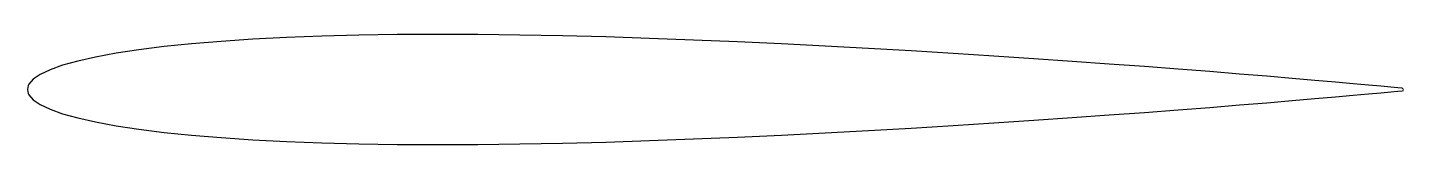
# Model space of a CAD drawing. Extents: x 0 to 3, y -0.12 to 0.12.
import ezdxf

# ---------------------------------------------------------------- set-up
doc = ezdxf.new("R2010")
doc.units = 0

msp = doc.modelspace()

# ---------------------------------------------------------------- linework, layer by layer
at = {"linetype": 'CONTINUOUS'}
msp.add_polyline3d([(3, 0, 0), (2.9969, 0.0028, 0), (2.9877, 0.0037, 0), (2.9723, 0.0051, 0), (2.9509, 0.0071, 0), (2.9236, 0.0096, 0), (2.8904, 0.0125, 0), (2.8515, 0.016, 0), (2.807, 0.0199, 0), (2.7571, 0.0242, 0), (2.7021, 0.0288, 0), (2.6422, 0.0337, 0), (2.5775, 0.0389, 0), (2.5085, 0.0443, 0), (2.4352, 0.0498, 0), (2.3582, 0.0555, 0), (2.2776, 0.0613, 0), (2.1938, 0.0671, 0), (2.1072, 0.0728, 0), (2.018, 0.0785, 0), (1.9268, 0.084, 0), (1.8338, 0.0894, 0), (1.7394, 0.0945, 0), (1.644, 0.0993, 0), (1.5481, 0.1038, 0), (1.4519, 0.1078, 0), (1.356, 0.1114, 0), (1.2606, 0.1144, 0), (1.1662, 0.1169, 0), (1.0732, 0.1186, 0), (0.982, 0.1197, 0), (0.8928, 0.12, 0), (0.8062, 0.1196, 0), (0.7224, 0.1183, 0), (0.6418, 0.1162, 0), (0.5648, 0.1133, 0), (0.4915, 0.1095, 0), (0.4225, 0.1049, 0), (0.3578, 0.0996, 0), (0.2979, 0.0934, 0), (0.2429, 0.0865, 0), (0.193, 0.079, 0), (0.1485, 0.0708, 0), (0.1096, 0.062, 0), (0.0764, 0.0527, 0), (0.0491, 0.043, 0), (0.0277, 0.0328, 0), (0.0123, 0.0222, 0), (0.0031, 0.0113, 0), (0.0017, 0.0085, 0), (0, 0, 0), (0.0017, -0.0085, 0), (0.0031, -0.0113, 0), (0.0123, -0.0222, 0), (0.0277, -0.0328, 0), (0.0491, -0.043, 0), (0.0764, -0.0527, 0), (0.1096, -0.062, 0), (0.1485, -0.0708, 0), (0.193, -0.079, 0), (0.2429, -0.0865, 0), (0.2979, -0.0934, 0), (0.3578, -0.0996, 0), (0.4225, -0.1049, 0), (0.4915, -0.1095, 0), (0.5648, -0.1133, 0), (0.6418, -0.1162, 0), (0.7224, -0.1183, 0), (0.8062, -0.1196, 0), (0.8928, -0.12, 0), (0.982, -0.1197, 0), (1.0732, -0.1186, 0), (1.1662, -0.1169, 0), (1.2606, -0.1144, 0), (1.356, -0.1114, 0), (1.4519, -0.1078, 0), (1.5481, -0.1038, 0), (1.644, -0.0993, 0), (1.7394, -0.0945, 0), (1.8338, -0.0894, 0), (1.9268, -0.084, 0), (2.018, -0.0785, 0), (2.1072, -0.0728, 0), (2.1938, -0.0671, 0), (2.2776, -0.0613, 0), (2.3582, -0.0555, 0), (2.4352, -0.0498, 0), (2.5085, -0.0443, 0), (2.5775, -0.0389, 0), (2.6422, -0.0337, 0), (2.7021, -0.0288, 0), (2.7571, -0.0242, 0), (2.807, -0.0199, 0), (2.8515, -0.016, 0), (2.8904, -0.0125, 0), (2.9236, -0.0096, 0), (2.9509, -0.0071, 0), (2.9723, -0.0051, 0), (2.9877, -0.0037, 0), (2.9969, -0.0028, 0), (3, -0.0025, 0)], dxfattribs=at)

doc.saveas('drawing.dxf')
